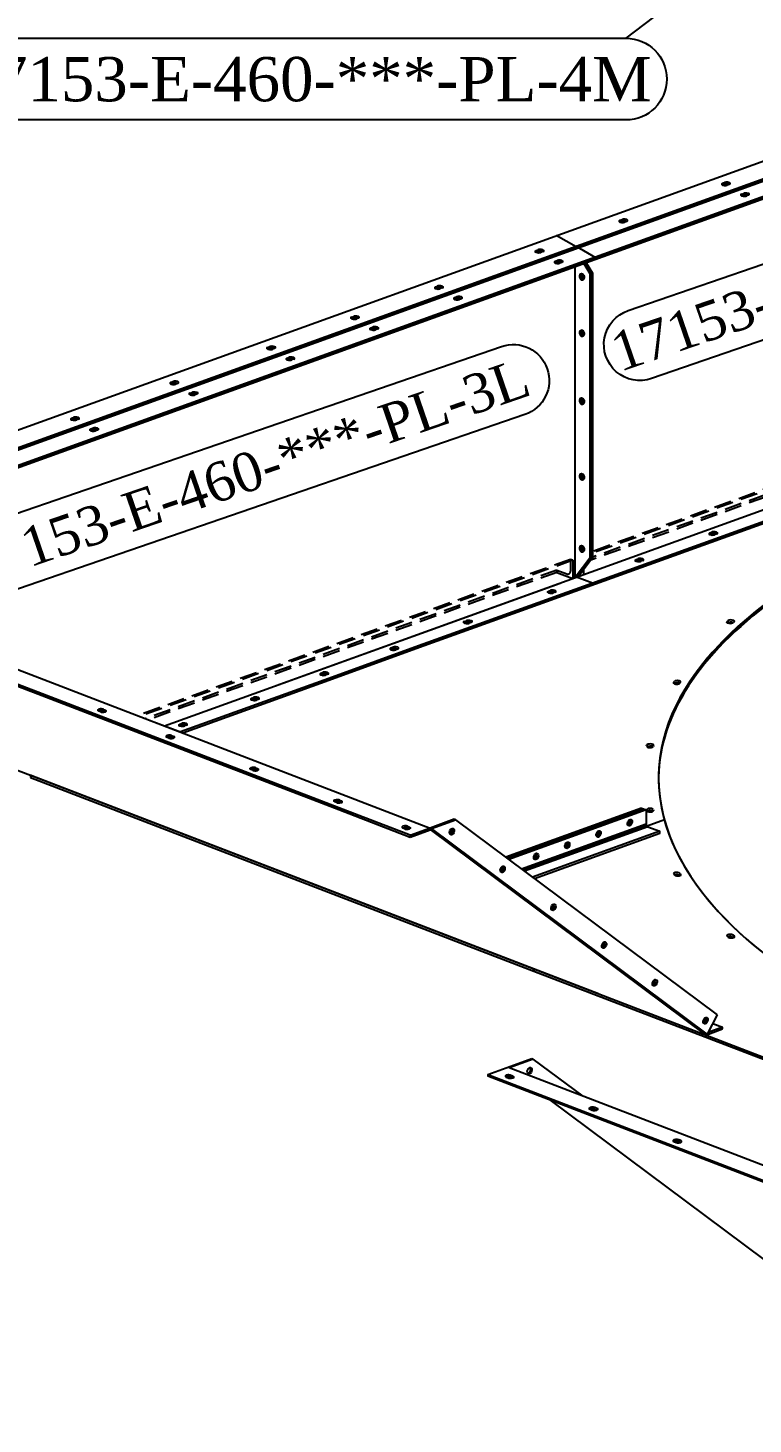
# Model space of a CAD drawing. Header units: inches. Extents: x 212980 to 238967, y -33384 to 2238.
# Drawn here: x 230195 to 230989, y -1611 to -82 of the extents above; entities that cross this region are included whole.
import ezdxf
from ezdxf.enums import TextEntityAlignment as Align

# ---------------------------------------------------------------- set-up
doc = ezdxf.new("R2010")
doc.units = ezdxf.units.IN
doc.header["$LTSCALE"] = 15
doc.header["$MEASUREMENT"] = 0
doc.linetypes.add('CENTER', pattern=[50.8, 31.75, -6.35, 6.35, -6.35])
doc.linetypes.add('HIDDEN', pattern=[0.375, 0.25, -0.125])
doc.layers.add('2', color=3, linetype='CENTER')
doc.layers.add('3-TEXT', color=7, linetype='Continuous')
doc.styles.add('ROMANS', font='ROMANS.shx')
doc.styles.add('style7', font='times.ttf', dxfattribs={"height": 24})
doc.dimstyles.new('1', dxfattribs={"dimtxt": 45, "dimasz": 25, "dimexe": 1.25, "dimexo": 0.6, "dimgap": 5, "dimtad": 1, "dimdec": 0, "dimdsep": 46, "dimtxsty": 'ROMANS', "dimblk": 'OBLIQUE', "dimcen": 2.5, "dimclrd": 8, "dimclre": 8, "dimclrt": 6, "dimadec": 0, "dimazin": 0, "dimtfac": 1, "dimtdec": 0, "dimtmove": 0, "dimatfit": 3, "dimfxl": 1, "dimarcsym": 0})

# ---------------------------------------------------------------- blocks, each defined once
blk = doc.blocks.new('_Oblique')
at = {"color": 0, "linetype": 'ByBlock', "lineweight": -2}
blk.add_line((-0.5, -0.5), (0.5, 0.5), dxfattribs=at)

msp = doc.modelspace()

# ---------------------------------------------------------------- linework, layer by layer
at = {"color": 7, "extrusion": (0.012987, 0.927814, 0.372818)}
for p, q in [((232247.98, 221.92, -41679.23), (229833.26, -649.87, -41679.23)), ((232273.93, 211.93, -5001.51), (229854.18, -661.67, -5001.51)), ((232273.93, 211.93, -5001.51), (229859.3, -659.82, -5001.51)), ((232277.06, 210.73, -5001.51), (229862.44, -661.02, -5001.51)), ((232299.88, 201.95, 31676.21), (229880.22, -671.62, 31676.21)), ((232303.01, 200.74, 31676.21), (229883.36, -672.82, 31676.21)), ((229859.3, -659.82, -5001.51), (231439.27, -89.4, -5001.51)), ((231440.74, -88.87, -5001.51), (230706.5, -353.95, -5001.51)), ((229880.22, -671.62, 31676.21), (231460.19, -101.2, 31676.21)), ((231461.66, -100.67, 31676.21), (230727.42, -365.75, 31676.21)), ((230955.79, -252.49, -5001.51), (230957.99, -251.69, -5001.51)), ((230957.96, -253.62, -5001.51), (230955.79, -254.41, -5001.51)), ((230963.13, -253.67, -5001.51), (230960.93, -254.47, -5001.51)), ((230976.71, -264.29, 31676.21), (230978.91, -263.49, 31676.21)), ((230978.88, -265.42, 31676.21), (230976.71, -266.21, 31676.21)), ((230984.05, -265.47, 31676.21), (230981.85, -266.27, 31676.21)), ((230843.53, -293.02, -5001.51), (230845.73, -292.22, -5001.51)), ((230845.71, -294.15, -5001.51), (230843.53, -294.93, -5001.51)), ((230850.88, -294.2, -5001.51), (230848.67, -294.99, -5001.51)), ((230773.79, -309.12, -5001.51), (230795.63, -321.78, -5001.51)), ((230794.71, -320.92, 31676.21), (230816.55, -333.58, 31676.21)), ((230751.75, -326.15, -5001.51), (230753.95, -325.36, -5001.51)), ((230753.93, -327.28, -5001.51), (230751.75, -328.07, -5001.51)), ((230759.1, -327.33, -5001.51), (230756.89, -328.13, -5001.51)), ((230772.67, -337.95, 31676.21), (230774.87, -337.16, 31676.21)), ((230774.85, -339.08, 31676.21), (230772.67, -339.87, 31676.21)), ((230780.02, -339.13, 31676.21), (230777.81, -339.93, 31676.21)), ((230706.5, -353.95, -5001.51), (229859.3, -659.82, -5001.51)), ((230727.42, -365.75, 31676.21), (229880.22, -671.62, 31676.21)), ((230641.62, -365.91, -5001.51), (230643.82, -365.12, -5001.51)), ((230643.79, -367.05, -5001.51), (230641.62, -367.83, -5001.51)), ((230648.96, -367.1, -5001.51), (230646.76, -367.89, -5001.51)), ((230662.54, -377.71, 31676.21), (230664.74, -376.92, 31676.21)), ((230664.71, -378.84, 31676.21), (230662.54, -379.63, 31676.21)), ((230669.88, -378.9, 31676.21), (230667.68, -379.69, 31676.21)), ((230549.84, -399.05, -5001.51), (230552.04, -398.25, -5001.51)), ((230552.01, -400.18, -5001.51), (230549.84, -400.97, -5001.51)), ((230557.18, -400.23, -5001.51), (230554.98, -401.03, -5001.51)), ((230570.76, -410.85, 31676.21), (230572.96, -410.05, 31676.21)), ((230572.93, -411.98, 31676.21), (230570.76, -412.77, 31676.21)), ((230578.1, -412.03, 31676.21), (230575.9, -412.83, 31676.21)), ((230744.92, -717.13, -5001.51), (231596.17, -409.8, -5001.51)), ((231596.19, -407.88, -5001.51), (230744.94, -715.2, -5001.51)), ((230458.06, -432.18, -5001.51), (230460.26, -431.39, -5001.51)), ((230460.23, -433.32, -5001.51), (230458.06, -434.1, -5001.51)), ((230465.4, -433.37, -5001.51), (230463.2, -434.16, -5001.51)), ((230478.98, -443.98, 31676.21), (230481.18, -443.19, 31676.21)), ((230467.33, -802.47, -5001.51), (231434.09, -453.44, -5001.51)), ((230481.15, -445.12, 31676.21), (230478.98, -445.9, 31676.21)), ((230486.32, -445.17, 31676.21), (230484.12, -445.96, 31676.21)), ((230352.04, -470.46, -5001.51), (230354.24, -469.66, -5001.51)), ((230354.22, -471.59, -5001.51), (230352.04, -472.38, -5001.51)), ((230359.38, -471.64, -5001.51), (230357.18, -472.44, -5001.51)), ((230372.96, -482.26, 31676.21), (230375.16, -481.46, 31676.21)), ((230375.13, -483.39, 31676.21), (230372.96, -484.18, 31676.21)), ((230380.3, -483.44, 31676.21), (230378.1, -484.24, 31676.21)), ((229191.18, -513.37, -5001.51), (230198.22, -900.81, -5001.51)), ((230243.29, -509.72, -5001.51), (230245.5, -508.92, -5001.51)), ((230245.47, -510.85, -5001.51), (230243.3, -511.64, -5001.51)), ((230250.64, -510.9, -5001.51), (230248.44, -511.7, -5001.51)), ((230264.21, -521.52, 31676.21), (230266.42, -520.72, 31676.21)), ((230266.39, -522.65, 31676.21), (230264.21, -523.44, 31676.21)), ((230271.56, -522.7, 31676.21), (230269.36, -523.5, 31676.21)), ((230941.91, -635.32, -5001.51), (230944.12, -634.53, -5001.51)), ((230944.09, -636.46, -5001.51), (230941.92, -637.24, -5001.51)), ((230949.26, -636.51, -5001.51), (230947.06, -637.3, -5001.51)), ((229833.35, -649.83, -5001.51), (230635.79, -958.56, -5001.51)), ((229838.83, -670.31, -5001.51), (230535.79, -938.45, -5001.51)), ((230535.82, -936.52, -5001.51), (229838.85, -668.38, -5001.51)), ((230861.15, -664.48, -5001.51), (230863.35, -663.69, -5001.51)), ((230863.32, -665.62, -5001.51), (230861.15, -666.4, -5001.51)), ((230868.49, -665.67, -5001.51), (230866.29, -666.46, -5001.51)), ((230813.46, -690.47, -5001.51), (230796.07, -683.78, -5001.51)), ((230344.93, -846.66, -5001.51), (230777.91, -690.34, -5001.51)), ((230765.13, -699.15, -5001.51), (230767.33, -698.35, -5001.51)), ((230767.31, -700.28, -5001.51), (230765.13, -701.07, -5001.51)), ((230772.48, -700.33, -5001.51), (230770.27, -701.13, -5001.51)), ((230813.43, -692.4, -5001.51), (230813.46, -690.47, -5001.51)), ((230813.43, -692.4, -5001.51), (230813.46, -690.47, -5001.51)), ((230813.43, -692.4, -5001.51), (230813.46, -690.47, -5001.51)), ((230744.94, -715.2, -5001.51), (230619.06, -760.65, -5001.51)), ((230620.23, -762.14, -5001.51), (230744.92, -717.13, -5001.51)), ((230673.35, -732.28, -5001.51), (230675.55, -731.49, -5001.51)), ((230675.53, -733.42, -5001.51), (230673.35, -734.2, -5001.51)), ((230680.7, -733.47, -5001.51), (230678.49, -734.26, -5001.51)), ((230960.53, -732.59, -5001.51), (230961.72, -731.53, -5001.51)), ((230968.44, -732.65, -5001.51), (230967.25, -733.71, -5001.51)), ((230961.69, -733.94, -5001.51), (230961.47, -734.13, -5001.51)), ((230528.84, -795.14, -5001.51), (230620.23, -762.14, -5001.51)), ((230619.06, -760.65, -5001.51), (230528.87, -793.21, -5001.51)), ((230592.84, -761.36, -5001.51), (230595.04, -760.56, -5001.51)), ((230595.02, -762.49, -5001.51), (230592.84, -763.28, -5001.51)), ((230600.19, -762.54, -5001.51), (230597.98, -763.34, -5001.51)), ((230528.87, -793.21, -5001.51), (230362.31, -853.34, -5001.51)), ((230516.18, -789.03, -5001.51), (230518.39, -788.24, -5001.51)), ((230518.36, -790.17, -5001.51), (230516.19, -790.95, -5001.51)), ((230523.53, -790.22, -5001.51), (230521.33, -791.01, -5001.51)), ((230364.89, -854.33, -5001.51), (230528.84, -795.14, -5001.51)), ((230902.13, -799.27, -5001.51), (230902.85, -798.15, -5001.51)), ((230909.92, -798.86, -5001.51), (230909.2, -799.99, -5001.51)), ((230440.34, -816.42, -5001.51), (230442.54, -815.62, -5001.51)), ((230442.51, -817.55, -5001.51), (230440.34, -818.33, -5001.51)), ((230447.68, -817.6, -5001.51), (230445.48, -818.4, -5001.51)), ((230275.16, -831.31, -5001.51), (230272.95, -830.46, -5001.51)), ((230280.27, -831.38, -5001.51), (230278.07, -830.53, -5001.51)), ((230278.09, -828.61, -5001.51), (230280.3, -829.45, -5001.51)), ((230361.59, -844.85, -5001.51), (230363.79, -844.05, -5001.51)), ((230363.77, -845.98, -5001.51), (230361.59, -846.76, -5001.51)), ((230368.94, -846.03, -5001.51), (230366.73, -846.83, -5001.51)), ((230349.82, -860.03, -5001.51), (230347.61, -859.19, -5001.51)), ((230354.93, -860.11, -5001.51), (230352.73, -859.26, -5001.51)), ((230352.75, -857.33, -5001.51), (230354.96, -858.18, -5001.51)), ((230355.45, -867.13, -5001.51), (230355.42, -869.06, -5001.51)), ((230872.71, -868.87, -5001.51), (230872.95, -867.72, -5001.51)), ((230880.2, -868.02, -5001.51), (230879.96, -869.17, -5001.51)), ((230198.22, -900.81, -5001.51), (230198.19, -903.22, -5001.51)), ((230198.22, -900.81, -5001.51), (230749.2, -1112.78, -5001.51)), ((230199.69, -901.37, -5001.51), (230198.22, -900.81, -5001.51)), ((230819.92, -1140, -5001.51), (230199.69, -901.37, -5001.51)), ((230441.65, -895.36, -5001.51), (230439.44, -894.52, -5001.51)), ((230446.76, -895.44, -5001.51), (230444.55, -894.59, -5001.51)), ((230444.58, -892.66, -5001.51), (230446.79, -893.51, -5001.51)), ((230198.19, -903.22, -5001.51), (230749.16, -1115.19, -5001.51)), ((230533.48, -930.69, -5001.51), (230531.27, -929.85, -5001.51)), ((230538.59, -930.76, -5001.51), (230536.38, -929.92, -5001.51)), ((230536.41, -927.99, -5001.51), (230538.61, -928.84, -5001.51)), ((230535.82, -936.52, -5001.51), (230535.79, -938.45, -5001.51)), ((230535.79, -938.45, -5001.51), (230613.74, -968.44, -5001.51)), ((230613.76, -966.51, -5001.51), (230535.82, -936.52, -5001.51)), ((230867.22, -936.87, -5001.51), (230718.52, -990.56, -5001.51)), ((230869.7, -937.83, -5001.51), (230720.19, -991.81, -5001.51)), ((230872.18, -938.78, -5001.51), (230721.86, -993.05, -5001.51)), ((230873, -939.69, -5001.51), (230872.76, -938.53, -5001.51)), ((230880.01, -938.41, -5001.51), (230880.25, -939.57, -5001.51)), ((230608.14, -959.42, -5001.51), (230605.93, -958.57, -5001.51)), ((230613.25, -959.49, -5001.51), (230611.04, -958.64, -5001.51)), ((230611.07, -956.71, -5001.51), (230613.28, -957.56, -5001.51)), ((230613.74, -968.44, -5001.51), (230635.77, -960.49, -5001.51)), ((230613.76, -966.51, -5001.51), (230662.15, -949.04, -5001.51)), ((230635.77, -960.17, -5001.51), (230635.77, -960.49, -5001.51)), ((230635.77, -960.17, -5001.51), (230937.52, -1185.24, -5001.51)), ((230662.15, -949.04, -5001.51), (230635.79, -958.56, -5001.51)), ((230635.79, -958.56, -5001.51), (230937.54, -1183.63, -5001.51)), ((230637.26, -959.12, -5001.51), (230635.79, -958.56, -5001.51)), ((230637.26, -959.12, -5001.51), (230663.62, -949.61, -5001.51)), ((230939.01, -1184.19, -5001.51), (230637.26, -959.12, -5001.51)), ((230663.62, -949.61, -5001.51), (230662.15, -949.04, -5001.51)), ((230663.62, -949.61, -5001.51), (230950.07, -1163.27, -5001.51)), ((230872.18, -954.21, -5001.51), (230735.8, -1003.45, -5001.51)), ((230872.83, -956.1, -5001.51), (230737.72, -1004.88, -5001.51)), ((230874.17, -957.1, -5001.51), (230739.06, -1005.88, -5001.51)), ((230887.14, -962.09, -5001.51), (230747.8, -1012.4, -5001.51)), ((230892.07, -949.73, -5001.51), (230873.23, -956.53, -5001.51)), ((230613.76, -966.51, -5001.51), (230613.74, -968.44, -5001.51)), ((230613.76, -966.51, -5001.51), (230613.74, -968.44, -5001.51)), ((230887.14, -964.51, -5001.51), (230749.99, -1014.03, -5001.51)), ((230903.01, -1009.98, -5001.51), (230902.28, -1008.84, -5001.51)), ((230909.35, -1008.3, -5001.51), (230910.07, -1009.43, -5001.51)), ((230961.97, -1078.01, -5001.51), (230960.78, -1076.92, -5001.51)), ((230967.7, -1078.59, -5001.51), (230967.46, -1078.37, -5001.51)), ((230967.5, -1075.96, -5001.51), (230968.69, -1077.05, -5001.51)), ((230749.2, -1112.78, -5001.51), (230749.16, -1115.19, -5001.51)), ((230749.16, -1115.19, -5001.51), (230749.2, -1112.78, -5001.51)), ((230749.16, -1115.19, -5001.51), (231515.02, -1409.84, -5001.51)), ((230749.2, -1112.78, -5001.51), (231515.05, -1407.43, -5001.51)), ((230934.91, -1168.61, -5001.51), (230936.4, -1169.18, -5001.51)), ((230950.07, -1163.27, -5001.51), (230939.01, -1184.19, -5001.51)), ((230955.9, -1176.68, -5001.51), (230939.93, -1182.45, -5001.51)), ((230945.16, -1172.55, -5001.51), (230955.9, -1176.68, -5001.51)), ((230955.87, -1178.61, -5001.51), (230955.9, -1176.68, -5001.51)), ((230937.52, -1185.24, -5001.51), (230955.87, -1178.61, -5001.51)), ((230939.01, -1184.19, -5001.51), (230937.54, -1183.63, -5001.51)), ((230698.79, -1228.45, -5001.51), (230747.17, -1210.98, -5001.51)), ((230748.64, -1211.55, -5001.51), (230722.28, -1221.06, -5001.51)), ((231711.01, -1601.45, -5001.51), (230722.28, -1221.06, -5001.51)), ((230747.17, -1210.98, -5001.51), (230748.64, -1211.55, -5001.51)), ((230803.06, -1252.14, -5001.51), (230748.64, -1211.55, -5001.51)), ((230698.79, -1228.45, -5001.51), (230698.76, -1230.38, -5001.51)), ((231688.95, -1611.33, -5001.51), (230698.76, -1230.38, -5001.51)), ((230698.79, -1228.45, -5001.51), (231688.98, -1609.41, -5001.51)), ((230718.99, -1231.29, -5001.51), (230721.19, -1232.14, -5001.51)), ((230724.1, -1231.36, -5001.51), (230726.3, -1232.21, -5001.51)), ((230726.33, -1230.28, -5001.51), (230724.13, -1229.44, -5001.51)), ((230767.16, -1256.69, -5001.51), (231022.54, -1447.17, -5001.51)), ((230810.81, -1266.62, -5001.51), (230813.02, -1267.47, -5001.51)), ((230815.93, -1266.69, -5001.51), (230818.13, -1267.54, -5001.51)), ((230818.16, -1265.61, -5001.51), (230815.95, -1264.76, -5001.51)), ((230902.64, -1301.95, -5001.51), (230904.85, -1302.8, -5001.51)), ((230907.76, -1302.02, -5001.51), (230909.96, -1302.87, -5001.51)), ((230909.99, -1300.94, -5001.51), (230907.78, -1300.09, -5001.51))]:
    msp.add_line(p, q, dxfattribs=at)
at = {"color": 7}
for p, q in [((230795.63, -321.78, -5001.51), (230795.64, -324.11, -5001.51)), ((230816.55, -333.58, 31676.21), (230816.56, -335.91, 31676.21)), ((230327.49, -839.95, -5001.51), (230362.37, -853.36, -5001.51)), ((230867.22, -936.87, -5001.51), (230872.18, -938.78, -5001.51)), ((230872.18, -938.78, -5001.51), (230872.18, -954.21, -5001.51)), ((230874.17, -957.1, -5001.51), (230887.14, -962.09, -5001.51)), ((230887.14, -964.51, -5001.51), (230887.14, -962.09, -5001.51))]:
    msp.add_line(p, q, dxfattribs=at)
at = {"color": 7, "extrusion": (0.209441, 0.903959, 0.372818)}
for p, q in [((230794.54, -684.07, -5001.51), (230794.54, -343.86, -5001.51)), ((230803.93, -340.47, -5001.51), (230810.48, -351.27, -5001.51)), ((230805.3, -339.97, -5001.51), (230812.03, -351.06, -5001.51)), ((230805.3, -339.97, -5001.51), (230812.03, -351.06, -5001.51)), ((230806.67, -339.48, -5001.51), (230813.57, -350.85, -5001.51)), ((230812.03, -351.06, -5001.51), (230810.48, -351.27, -5001.51)), ((230810.48, -351.27, -5001.51), (230810.48, -663.1, -5001.51)), ((230813.57, -350.85, -5001.51), (230812.03, -351.06, -5001.51)), ((230812.03, -351.06, -5001.51), (230812.03, -662.89, -5001.51)), ((230812.03, -351.06, -5001.51), (230812.03, -662.89, -5001.51)), ((230813.57, -350.85, -5001.51), (230813.57, -662.68, -5001.51)), ((230810.48, -663.1, -5001.51), (230794.54, -684.07, -5001.51)), ((230812.03, -662.89, -5001.51), (230796.06, -683.79, -5001.51)), ((230812.03, -662.89, -5001.51), (230796.07, -683.78, -5001.51)), ((230813.57, -662.68, -5001.51), (230798.09, -683.05, -5001.51)), ((230812.03, -662.89, -5001.51), (230810.48, -663.1, -5001.51)), ((230813.57, -662.68, -5001.51), (230812.03, -662.89, -5001.51))]:
    msp.add_line(p, q, dxfattribs=at)
at = {"color": 7, "linetype": 'HIDDEN', "ltscale": 5, "extrusion": (0.012987, 0.927814, 0.372818)}
for p, q in [((231493.75, -410.07, -5001.51), (230813.57, -655.63, -5001.51)), ((231496.23, -411.03, -5001.51), (230813.57, -657.49, -5001.51)), ((231478.79, -424.29, -5001.51), (230811.72, -665.13, -5001.51)), ((231478.79, -421.87, -5001.51), (230813.57, -662.03, -5001.51)), ((230789.4, -664.36, -5001.51), (230315.66, -835.39, -5001.51)), ((230791.88, -665.32, -5001.51), (230318.14, -836.35, -5001.51)), ((230774.44, -676.16, -5001.51), (230324.24, -838.7, -5001.51)), ((230774.44, -678.58, -5001.51), (230327.49, -839.95, -5001.51))]:
    msp.add_line(p, q, dxfattribs=at)
at = {"color": 7, "linetype": 'HIDDEN', "ltscale": 5}
for p, q in [((230791.88, -665.32, -5001.51), (230789.4, -664.36, -5001.51)), ((230789.4, -664.36, -5001.51), (230789.4, -677.4, -5001.51)), ((230791.88, -665.32, -5001.51), (230791.88, -685.29, -5001.51)), ((230774.44, -676.16, -5001.51), (230774.44, -678.58, -5001.51)), ((230774.44, -678.58, -5001.51), (230774.44, -676.16, -5001.51)), ((230774.44, -678.58, -5001.51), (230774.44, -676.16, -5001.51)), ((230774.44, -676.16, -5001.51), (230785.18, -680.29, -5001.51)), ((230774.44, -678.58, -5001.51), (230791.88, -685.29, -5001.51)), ((230803.46, -675.99, -5001.51), (230803.46, -681.11, -5001.51))]:
    msp.add_line(p, q, dxfattribs=at)
msp.add_arc((230786.29, -677.4, -5001.51), 3.1, 248.95667, 0, dxfattribs=at)
at = {"color": 7}
msp.add_arc((230875.29, -954.21, -5001.51), 3.1, 180, 248.95667, dxfattribs=at)
for centre, major_axis, ratio, start_param, end_param in [((230206, -197.39, -5001.51), (-1193.65, 16.71), 0.3728176, -2.8799842, -1.2277854), ((230958.36, -253.48, -5001.51), (-3.64, 0.05), 0.3728176, 5.5032742, 8.6448669), ((230960.53, -254.61, -5001.51), (-3.64, 0.05), 0.3728176, 3.932611, 5.5032742), ((230960.56, -252.68, -5001.51), (3.64, -0.05), 0.3728176, 5.5032742, 8.6448669), ((230979.28, -265.28, 31676.21), (-3.64, 0.05), 0.3728176, 5.5032742, 8.6448669), ((230981.45, -266.41, 31676.21), (-3.64, 0.05), 0.3728176, 3.932611, 5.5032742), ((230981.48, -264.48, 31676.21), (3.64, -0.05), 0.3728176, 5.5032742, 8.6448669), ((230846.1, -294, -5001.51), (-3.64, 0.05), 0.3728176, 5.5032742, 8.6448669), ((230848.28, -295.14, -5001.51), (-3.64, 0.05), 0.3728176, 3.932611, 5.5032742), ((230848.31, -293.21, -5001.51), (3.64, -0.05), 0.3728176, 5.5032742, 8.6448669), ((230754.32, -327.14, -5001.51), (-3.64, 0.05), 0.3728176, 5.5032742, 8.6448669), ((230756.5, -328.27, -5001.51), (-3.64, 0.05), 0.3728176, 3.932611, 5.5032742), ((230756.53, -326.34, -5001.51), (3.64, -0.05), 0.3728176, 5.5032742, 8.6448669), ((230775.24, -338.94, 31676.21), (-3.64, 0.05), 0.3728176, 5.5032742, 8.6448669), ((230777.42, -340.07, 31676.21), (-3.64, 0.05), 0.3728176, 3.932611, 5.5032742), ((230777.45, -338.14, 31676.21), (3.64, -0.05), 0.3728176, 5.5032742, 8.6448669), ((230803.36, -354.8, -5001.51), (-0.48, 3.6), 0.659718, 0.3315082, 2.8100845), ((230803.36, -354.8, -5001.51), (0.48, -3.6), 0.659718, 3.4731008, 5.9516771), ((230644.19, -366.9, -5001.51), (-3.64, 0.05), 0.3728176, 5.5032742, 8.6448669), ((230646.36, -368.03, -5001.51), (-3.64, 0.05), 0.3728176, 3.932611, 5.5032742), ((230646.39, -366.11, -5001.51), (3.64, -0.05), 0.3728176, 5.5032742, 8.6448669), ((230804.91, -354.59, -5001.51), (-0.48, 3.6), 0.659718, 0.7088206, 2.432772), ((230665.11, -378.7, 31676.21), (-3.64, 0.05), 0.3728176, 5.5032742, 8.6448669), ((230667.28, -379.83, 31676.21), (-3.64, 0.05), 0.3728176, 3.932611, 5.5032742), ((230667.31, -377.91, 31676.21), (3.64, -0.05), 0.3728176, 5.5032742, 8.6448669), ((230552.41, -400.04, -5001.51), (-3.64, 0.05), 0.3728176, 5.5032742, 8.6448669), ((230554.58, -401.17, -5001.51), (-3.64, 0.05), 0.3728176, 3.932611, 5.5032742), ((230554.61, -399.24, -5001.51), (3.64, -0.05), 0.3728176, 5.5032742, 8.6448669), ((230573.33, -411.84, 31676.21), (-3.64, 0.05), 0.3728176, 5.5032742, 8.6448669), ((230575.5, -412.97, 31676.21), (-3.64, 0.05), 0.3728176, 3.932611, 5.5032742), ((230575.53, -411.04, 31676.21), (3.64, -0.05), 0.3728176, 5.5032742, 8.6448669), ((230803.36, -416.57, -5001.51), (-0.48, 3.6), 0.659718, 0.3315082, 2.8100845), ((230803.36, -416.57, -5001.51), (0.48, -3.6), 0.659718, 3.4731008, 5.9516771), ((230804.91, -416.36, -5001.51), (-0.48, 3.6), 0.659718, 0.7088206, 2.432772), ((230460.63, -433.17, -5001.51), (-3.64, 0.05), 0.3728176, 5.5032742, 8.6448669), ((230462.8, -434.3, -5001.51), (-3.64, 0.05), 0.3728176, 3.932611, 5.5032742), ((230462.83, -432.38, -5001.51), (3.64, -0.05), 0.3728176, 5.5032742, 8.6448669), ((230483.75, -444.18, 31676.21), (3.64, -0.05), 0.3728176, 5.5032742, 8.6448669), ((230481.55, -444.97, 31676.21), (-3.64, 0.05), 0.3728176, 5.5032742, 8.6448669), ((230483.72, -446.1, 31676.21), (-3.64, 0.05), 0.3728176, 3.932611, 5.5032742), ((230354.61, -471.45, -5001.51), (-3.64, 0.05), 0.3728176, 5.5032742, 8.6448669), ((230356.79, -472.58, -5001.51), (-3.64, 0.05), 0.3728176, 3.932611, 5.5032742), ((230356.81, -470.65, -5001.51), (3.64, -0.05), 0.3728176, 5.5032742, 8.6448669), ((230375.53, -483.25, 31676.21), (-3.64, 0.05), 0.3728176, 5.5032742, 8.6448669), ((230377.71, -484.38, 31676.21), (-3.64, 0.05), 0.3728176, 3.932611, 5.5032742), ((230377.73, -482.45, 31676.21), (3.64, -0.05), 0.3728176, 5.5032742, 8.6448669), ((230803.36, -490.94, -5001.51), (-0.48, 3.6), 0.659718, 0.3315082, 2.8100845), ((230803.36, -490.94, -5001.51), (0.48, -3.6), 0.659718, 3.4731008, 5.9516771), ((230804.91, -490.73, -5001.51), (-0.48, 3.6), 0.659718, 0.7088206, 2.432772), ((232079.37, -918.11, -5001.51), (-1193.65, 16.71), 0.3728176, -1.2252297, 1.4261079), ((230245.86, -510.71, -5001.51), (-3.64, 0.05), 0.3728176, 5.5032742, 8.6448669), ((230248.04, -511.84, -5001.51), (-3.64, 0.05), 0.3728176, 3.932611, 5.5032742), ((230248.07, -509.91, -5001.51), (3.64, -0.05), 0.3728176, 5.5032742, 8.6448669), ((230266.78, -522.51, 31676.21), (-3.64, 0.05), 0.3728176, 5.5032742, 8.6448669), ((230268.96, -523.64, 31676.21), (-3.64, 0.05), 0.3728176, 3.932611, 5.5032742), ((230268.99, -521.71, 31676.21), (3.64, -0.05), 0.3728176, 5.5032742, 8.6448669), ((230803.36, -573.77, -5001.51), (-0.48, 3.6), 0.659718, 0.3315082, 2.8100845), ((230803.36, -573.77, -5001.51), (0.48, -3.6), 0.659718, 3.4731008, 5.9516771), ((230804.91, -573.57, -5001.51), (-0.48, 3.6), 0.659718, 0.7088206, 2.432772), ((230944.49, -636.31, -5001.51), (-3.64, 0.05), 0.3728176, 5.5032742, 8.6448669), ((230945.56, -637.84, -5001.51), (3.64, -0.05), 0.3728176, 0.7910183, 2.7878469), ((230946.66, -637.45, -5001.51), (-3.64, 0.05), 0.3728176, 3.932611, 5.5032742), ((230946.69, -635.52, -5001.51), (3.64, -0.05), 0.3728176, 5.5032742, 8.6448669), ((230803.36, -652.65, -5001.51), (-0.48, 3.6), 0.659718, 0.3315082, 2.8100845), ((230803.36, -652.65, -5001.51), (0.48, -3.6), 0.659718, 3.4731008, 5.9516771), ((230804.91, -652.45, -5001.51), (-0.48, 3.6), 0.659718, 0.7088206, 2.432772), ((230863.72, -665.47, -5001.51), (-3.64, 0.05), 0.3728176, 5.5032742, 8.6448669), ((230864.79, -667, -5001.51), (3.64, -0.05), 0.3728176, 0.7910183, 2.7878469), ((230865.89, -666.61, -5001.51), (-3.64, 0.05), 0.3728176, 3.932611, 5.5032742), ((230865.92, -664.68, -5001.51), (3.64, -0.05), 0.3728176, 5.5032742, 8.6448669), ((230767.7, -700.14, -5001.51), (-3.64, 0.05), 0.3728176, 5.5032742, 8.6448669), ((230768.78, -701.67, -5001.51), (3.64, -0.05), 0.3728176, 0.7910183, 2.7878469), ((230769.88, -701.27, -5001.51), (-3.64, 0.05), 0.3728176, 3.932611, 5.5032742), ((230769.9, -699.34, -5001.51), (3.64, -0.05), 0.3728176, 5.5032742, 8.6448669), ((232079.41, -918.13, -5001.51), (1193.65, -16.71), 0.3728176, 2.6850023, 3.4616984), ((232079.38, -920.54, -5001.51), (-1193.65, 16.71), 0.3728176, 5.826595, 6.2804782), ((230675.92, -733.27, -5001.51), (-3.64, 0.05), 0.3728176, 5.5032742, 8.6448669), ((230677, -734.8, -5001.51), (3.64, -0.05), 0.3728176, 0.7910183, 2.7878469), ((230678.1, -734.41, -5001.51), (-3.64, 0.05), 0.3728176, 3.932611, 5.5032742), ((230678.13, -732.48, -5001.51), (3.64, -0.05), 0.3728176, 5.5032742, 8.6448669), ((230963.89, -733.15, -5001.51), (-3.64, 0.05), 0.3728176, 5.8959733, 9.037566), ((230965.05, -734.5, -5001.51), (-3.64, 0.05), 0.3728176, 3.9902564, 5.8959733), ((230965.08, -732.09, -5001.51), (3.64, -0.05), 0.3728176, 5.8959733, 9.037566), ((230595.41, -762.35, -5001.51), (-3.64, 0.05), 0.3728176, 5.5032742, 8.6448669), ((230596.23, -763.96, -5001.51), (3.64, -0.05), 0.3728176, 2.4572559, 2.6882557), ((230596.23, -763.96, -5001.51), (3.64, -0.05), 0.3728176, 0.7908853, 2.2661072), ((230597.59, -763.48, -5001.51), (-3.64, 0.05), 0.3728176, 3.932611, 5.5032742), ((230597.62, -761.55, -5001.51), (3.64, -0.05), 0.3728176, 5.5032742, 8.6448669), ((230596.23, -763.96, -5001.51), (3.64, -0.05), 0.3728176, 0.7864545, 0.7908853), ((230518.75, -790.02, -5001.51), (-3.64, 0.05), 0.3728176, 5.5032742, 8.6448669), ((230519.57, -791.64, -5001.51), (3.64, -0.05), 0.3728176, 2.4572559, 2.6882557), ((230519.57, -791.64, -5001.51), (3.64, -0.05), 0.3728176, 0.7908853, 2.2661072), ((230520.93, -791.16, -5001.51), (-3.64, 0.05), 0.3728176, 3.932611, 5.5032742), ((230520.96, -789.23, -5001.51), (3.64, -0.05), 0.3728176, 5.5032742, 8.6448669), ((230519.57, -791.64, -5001.51), (3.64, -0.05), 0.3728176, 0.7864545, 0.7908853), ((230905.66, -799.63, -5001.51), (-3.64, 0.05), 0.3728176, 6.0530529, 9.1946456), ((230906.39, -798.51, -5001.51), (3.64, -0.05), 0.3728176, 6.0530529, 9.1946456), ((230906.35, -800.92, -5001.51), (-3.64, 0.05), 0.3728176, 3.8485142, 5.9850458), ((230442.91, -817.41, -5001.51), (-3.64, 0.05), 0.3728176, 5.5032742, 8.6448669), ((230444.21, -818.84, -5001.51), (3.64, -0.05), 0.3728176, 2.456172, 2.8888374), ((230444.21, -818.84, -5001.51), (3.64, -0.05), 0.3728176, 0.7908853, 2.2671912), ((230445.08, -818.54, -5001.51), (-3.64, 0.05), 0.3728176, 3.932611, 5.5032742), ((230445.11, -816.61, -5001.51), (3.64, -0.05), 0.3728176, 5.5032742, 8.6448669), ((230444.21, -818.84, -5001.51), (3.64, -0.05), 0.3728176, 0.7865574, 0.7908853), ((230275.52, -829.53, -5001.51), (-3.64, 0.05), 0.3728176, 3.9324779, 7.0740706), ((230275.5, -831.46, -5001.51), (-3.64, 0.05), 0.3728176, 3.9324779, 5.4921046), ((230277.73, -830.38, -5001.51), (3.64, -0.05), 0.3728176, 3.9324779, 7.0740706), ((230364.16, -845.84, -5001.51), (-3.64, 0.05), 0.3728176, 5.5032742, 8.6448669), ((230365.47, -847.27, -5001.51), (3.64, -0.05), 0.3728176, 2.456172, 2.8888374), ((230365.47, -847.27, -5001.51), (3.64, -0.05), 0.3728176, 0.7908853, 2.2671912), ((230366.34, -846.97, -5001.51), (-3.64, 0.05), 0.3728176, 3.932611, 5.5032742), ((230366.37, -845.04, -5001.51), (3.64, -0.05), 0.3728176, 5.5032742, 8.6448669), ((230365.47, -847.27, -5001.51), (3.64, -0.05), 0.3728176, 0.7865574, 0.7908853), ((230350.18, -858.26, -5001.51), (-3.64, 0.05), 0.3728176, 3.9324779, 7.0740706), ((230350.16, -860.19, -5001.51), (-3.64, 0.05), 0.3728176, 3.9324779, 5.4921046), ((230352.39, -859.11, -5001.51), (3.64, -0.05), 0.3728176, 3.9324779, 7.0740706), ((230876.33, -869.02, -5001.51), (-3.64, 0.05), 0.3728176, 6.2101326, 9.3517252), ((230876.58, -867.87, -5001.51), (3.64, -0.05), 0.3728176, 6.2101326, 9.3517252), ((230876.54, -870.28, -5001.51), (-3.64, 0.05), 0.3728176, 3.6901126, 5.870029), ((230442.01, -893.59, -5001.51), (-3.64, 0.05), 0.3728176, 3.9324779, 7.0740706), ((230441.99, -895.52, -5001.51), (-3.64, 0.05), 0.3728176, 3.9324779, 5.4921046), ((230444.22, -894.44, -5001.51), (3.64, -0.05), 0.3728176, 3.9324779, 7.0740706), ((230533.84, -928.92, -5001.51), (-3.64, 0.05), 0.3728176, 3.9324779, 7.0740706), ((230533.81, -930.84, -5001.51), (-3.64, 0.05), 0.3728176, 3.9324779, 5.4921046), ((230536.05, -929.77, -5001.51), (3.64, -0.05), 0.3728176, 3.9324779, 7.0740706), ((230876.38, -938.47, -5001.51), (3.64, -0.05), 0.3728176, 0.0840269, 3.2256196), ((230876.63, -939.63, -5001.51), (-3.64, 0.05), 0.3728176, 0.0840269, 3.2256196), ((230876.35, -940.88, -5001.51), (-3.64, 0.05), 0.3728176, 3.5455036, 5.723821), ((230608.5, -957.64, -5001.51), (-3.64, 0.05), 0.3728176, 3.9324779, 7.0740706), ((230608.47, -959.57, -5001.51), (-3.64, 0.05), 0.3728176, 3.9324779, 5.4921046), ((230610.71, -958.49, -5001.51), (3.64, -0.05), 0.3728176, 3.9324779, 7.0740706), ((230656.65, -961.33, -5001.51), (1.31, 3.39), 0.6525176, 3.8672192, 5.2267639), ((230658.12, -961.89, -5001.51), (-1.31, -3.39), 0.6525176, 0.3382133, 2.0851712), ((230658.12, -961.89, -5001.51), (1.31, 3.39), 0.6525176, 3.479806, 5.2267639), ((230656.65, -961.33, -5001.51), (1.31, 3.39), 0.6525176, 5.2267639, 5.5575587), ((230658.12, -961.89, -5001.51), (-1.31, -3.39), 0.6525176, 2.0851712, 2.8033793), ((230658.12, -961.89, -5001.51), (1.31, 3.39), 0.6525176, 5.2267639, 5.944972), ((230817.15, -963.9, -5001.51), (1.31, 3.39), 0.6525176, 3.8672192, 5.2267639), ((230817.15, -963.9, -5001.51), (1.31, 3.39), 0.6525176, 5.2267639, 5.5575587), ((230818.62, -964.47, -5001.51), (-1.31, -3.39), 0.6525176, 2.0851712, 2.8033793), ((230818.62, -964.47, -5001.51), (1.31, 3.39), 0.6525176, 5.2267639, 5.944972), ((230851.37, -951.54, -5001.51), (1.31, 3.39), 0.6525176, 3.8672192, 5.2267639), ((230852.84, -952.11, -5001.51), (-1.31, -3.39), 0.6525176, 0.3382133, 2.0851712), ((230852.84, -952.11, -5001.51), (1.31, 3.39), 0.6525176, 3.479806, 5.2267639), ((230851.37, -951.54, -5001.51), (1.31, 3.39), 0.6525176, 5.2267639, 5.5575587), ((230852.84, -952.11, -5001.51), (-1.31, -3.39), 0.6525176, 2.0851712, 2.8033793), ((230852.84, -952.11, -5001.51), (1.31, 3.39), 0.6525176, 5.2267639, 5.944972), ((230782.93, -976.26, -5001.51), (1.31, 3.39), 0.6525176, 3.8672192, 5.2267639), ((230784.4, -976.82, -5001.51), (-1.31, -3.39), 0.6525176, 0.3382133, 2.0851712), ((230784.4, -976.82, -5001.51), (1.31, 3.39), 0.6525176, 3.479806, 5.2267639), ((230782.93, -976.26, -5001.51), (1.31, 3.39), 0.6525176, 5.2267639, 5.5575587), ((230784.4, -976.82, -5001.51), (-1.31, -3.39), 0.6525176, 2.0851712, 2.8033793), ((230784.4, -976.82, -5001.51), (1.31, 3.39), 0.6525176, 5.2267639, 5.944972), ((230818.62, -964.47, -5001.51), (-1.31, -3.39), 0.6525176, 0.3382133, 2.0851712), ((230818.62, -964.47, -5001.51), (1.31, 3.39), 0.6525176, 3.479806, 5.2267639), ((230748.7, -988.61, -5001.51), (1.31, 3.39), 0.6525176, 3.8672192, 5.2267639), ((230750.17, -989.18, -5001.51), (-1.31, -3.39), 0.6525176, 0.3382133, 2.0851712), ((230750.17, -989.18, -5001.51), (1.31, 3.39), 0.6525176, 3.479806, 5.2267639), ((230748.7, -988.61, -5001.51), (1.31, 3.39), 0.6525176, 5.2267639, 5.5575587), ((230750.17, -989.18, -5001.51), (-1.31, -3.39), 0.6525176, 2.0851712, 2.8033793), ((230750.17, -989.18, -5001.51), (1.31, 3.39), 0.6525176, 5.2267639, 5.944972), ((230712.15, -1002.73, -5001.51), (1.31, 3.39), 0.6525176, 3.8672192, 5.2267639), ((230713.62, -1003.29, -5001.51), (-1.31, -3.39), 0.6525176, 0.3382133, 2.0851712), ((230713.62, -1003.29, -5001.51), (1.31, 3.39), 0.6525176, 3.479806, 5.2267639), ((230712.15, -1002.73, -5001.51), (1.31, 3.39), 0.6525176, 5.2267639, 5.5575587), ((230713.62, -1003.29, -5001.51), (-1.31, -3.39), 0.6525176, 2.0851712, 2.8033793), ((230713.62, -1003.29, -5001.51), (1.31, 3.39), 0.6525176, 5.2267639, 5.944972), ((230905.81, -1008.57, -5001.51), (3.64, -0.05), 0.3728176, 0.2411065, 3.3826992), ((230906.54, -1009.71, -5001.51), (-3.64, 0.05), 0.3728176, 0.2411065, 3.3826992), ((230905.78, -1010.98, -5001.51), (-3.64, 0.05), 0.3728176, 3.433243, 5.565157), ((230767.66, -1044.13, -5001.51), (1.31, 3.39), 0.6525176, 3.8672192, 5.2267639), ((230769.13, -1044.7, -5001.51), (-1.31, -3.39), 0.6525176, 0.3382133, 2.0851712), ((230769.13, -1044.7, -5001.51), (1.31, 3.39), 0.6525176, 3.479806, 5.2267639), ((230767.66, -1044.13, -5001.51), (1.31, 3.39), 0.6525176, 5.2267639, 5.5575587), ((230769.13, -1044.7, -5001.51), (-1.31, -3.39), 0.6525176, 2.0851712, 2.8033793), ((230769.13, -1044.7, -5001.51), (1.31, 3.39), 0.6525176, 5.2267639, 5.944972), ((232079.41, -918.13, -5001.51), (1193.65, -16.71), 0.3728176, 3.4616984, 4.5676324), ((230823.17, -1085.53, -5001.51), (1.31, 3.39), 0.6525176, 3.8672192, 5.2267639), ((230824.64, -1086.1, -5001.51), (-1.31, -3.39), 0.6525176, 0.3382133, 2.0851712), ((230824.64, -1086.1, -5001.51), (1.31, 3.39), 0.6525176, 3.479806, 5.2267639), ((230823.17, -1085.53, -5001.51), (1.31, 3.39), 0.6525176, 5.2267639, 5.5575587), ((230824.64, -1086.1, -5001.51), (-1.31, -3.39), 0.6525176, 2.0851712, 2.8033793), ((230824.64, -1086.1, -5001.51), (1.31, 3.39), 0.6525176, 5.2267639, 5.944972), ((230964.14, -1076.44, -5001.51), (3.64, -0.05), 0.3728176, 0.3981862, 3.5397788), ((230964.11, -1078.85, -5001.51), (-3.64, 0.05), 0.3728176, 3.5397788, 5.4264726), ((230965.33, -1077.53, -5001.51), (-3.64, 0.05), 0.3728176, 0.3981862, 3.5397788), ((230878.67, -1126.93, -5001.51), (1.31, 3.39), 0.6525176, 3.8672192, 5.2267639), ((230880.14, -1127.5, -5001.51), (-1.31, -3.39), 0.6525176, 0.3382133, 2.0851712), ((230880.14, -1127.5, -5001.51), (1.31, 3.39), 0.6525176, 3.479806, 5.2267639), ((230878.67, -1126.93, -5001.51), (1.31, 3.39), 0.6525176, 5.2267639, 5.5575587), ((230880.14, -1127.5, -5001.51), (-1.31, -3.39), 0.6525176, 2.0851712, 2.8033793), ((230880.14, -1127.5, -5001.51), (1.31, 3.39), 0.6525176, 5.2267639, 5.944972), ((230934.18, -1168.34, -5001.51), (1.31, 3.39), 0.6525176, 3.8672192, 5.2267639), ((230935.65, -1168.9, -5001.51), (-1.31, -3.39), 0.6525176, 0.3382133, 2.0851712), ((230935.65, -1168.9, -5001.51), (1.31, 3.39), 0.6525176, 3.479806, 5.2267639), ((230934.18, -1168.34, -5001.51), (1.31, 3.39), 0.6525176, 5.2267639, 5.5575587), ((230935.65, -1168.9, -5001.51), (-1.31, -3.39), 0.6525176, 2.0851712, 2.8033793), ((230935.65, -1168.9, -5001.51), (1.31, 3.39), 0.6525176, 5.2267639, 5.944972), ((230743.14, -1223.83, -5001.51), (-1.31, -3.39), 0.6525176, 0.3382133, 2.0851712), ((230743.14, -1223.83, -5001.51), (-1.31, -3.39), 0.6525176, 2.0851712, 2.8033793), ((230721.56, -1230.36, -5001.51), (-3.64, 0.05), 0.3728176, 3.9324779, 7.0740706), ((230721.53, -1232.29, -5001.51), (-3.64, 0.05), 0.3728176, 3.9324779, 5.4921046), ((230723.76, -1231.21, -5001.51), (3.64, -0.05), 0.3728176, 3.9324779, 7.0740706), ((230813.38, -1265.69, -5001.51), (-3.64, 0.05), 0.3728176, 3.9324779, 7.0740706), ((230813.36, -1267.62, -5001.51), (-3.64, 0.05), 0.3728176, 3.9324779, 5.4921046), ((230815.59, -1266.54, -5001.51), (3.64, -0.05), 0.3728176, 3.9324779, 7.0740706), ((230905.21, -1301.02, -5001.51), (-3.64, 0.05), 0.3728176, 3.9324779, 7.0740706), ((230905.19, -1302.95, -5001.51), (-3.64, 0.05), 0.3728176, 3.9324779, 5.4921046), ((230907.42, -1301.87, -5001.51), (3.64, -0.05), 0.3728176, 3.9324779, 7.0740706)]:
    msp.add_ellipse(centre, major_axis=major_axis, ratio=ratio, start_param=start_param, end_param=end_param, dxfattribs=at)
for centre, major_axis, ratio in [((230801.82, -355, -5001.51), (0.48, -3.6), 0.659718), ((230801.82, -416.78, -5001.51), (0.48, -3.6), 0.659718), ((230801.82, -491.15, -5001.51), (0.48, -3.6), 0.659718), ((230801.82, -573.98, -5001.51), (0.48, -3.6), 0.659718), ((230801.82, -652.86, -5001.51), (0.48, -3.6), 0.659718), ((230659.59, -962.46, -5001.51), (-1.31, -3.39), 0.6525176), ((230820.09, -965.03, -5001.51), (-1.31, -3.39), 0.6525176), ((230854.31, -952.68, -5001.51), (-1.31, -3.39), 0.6525176), ((230785.87, -977.39, -5001.51), (-1.31, -3.39), 0.6525176), ((230751.64, -989.74, -5001.51), (-1.31, -3.39), 0.6525176), ((230715.09, -1003.86, -5001.51), (-1.31, -3.39), 0.6525176), ((230770.6, -1045.26, -5001.51), (-1.31, -3.39), 0.6525176), ((230826.1, -1086.66, -5001.51), (-1.31, -3.39), 0.6525176), ((230881.61, -1128.06, -5001.51), (-1.31, -3.39), 0.6525176), ((230937.12, -1169.47, -5001.51), (-1.31, -3.39), 0.6525176), ((230744.61, -1224.39, -5001.51), (1.31, 3.39), 0.6525176)]:
    msp.add_ellipse(centre, major_axis=major_axis, ratio=ratio, dxfattribs=at)
at = {"layer": '2', "color": 6, "linetype": 'ByBlock'}
for points, elevation in [([(230156.57, -93.61), (230849.98, -93.61, -1), (230849.98, -183.17), (230156.57, -183.17, -1), (230156.57, -93.61)], -45013.57), ([(230852.52, -391.86), (231429.49, -193.24, -1), (231455.14, -267.75), (230878.17, -466.37, -1), (230852.52, -391.86)], -66686.77), ([(230136.9, -629.81), (230713.87, -431.19, -1), (230739.52, -505.71), (230162.55, -704.33, -1), (230136.9, -629.81)], -66686.77)]:
    msp.add_lwpolyline(points, format="xyb", dxfattribs=dict(at, elevation=elevation))

# ---------------------------------------------------------------- texts
at = {"layer": '3-TEXT', "color": 2, "style": 'style7'}
msp.add_text('17153-E-460-***-PL-4M', height=48.4704, dxfattribs=at).set_placement((230499.93, -138.43, -45013.57), align=Align.MIDDLE_CENTER)
for s, p in [('17153-E-460-***-PL-3M', (231151.07, -330.8, -66686.77)), ('17153-E-460-***-PL-3L', (230435.45, -568.75, -66686.77))]:
    msp.add_text(s, height=42.654, rotation=18.9959, dxfattribs=at).set_placement(p, align=Align.MIDDLE_CENTER)

# ---------------------------------------------------------------- leaders
at = {"color": 0}
msp.add_leader([(231089.06, 89.03, -5001.51), (230849.98, -93.61, -5001.51)], dimstyle='1', override={"dimtxt": 80, "dimasz": 70, "dimgap": 15, "dimtmove": 1}, dxfattribs=at)

doc.saveas('drawing.dxf')
